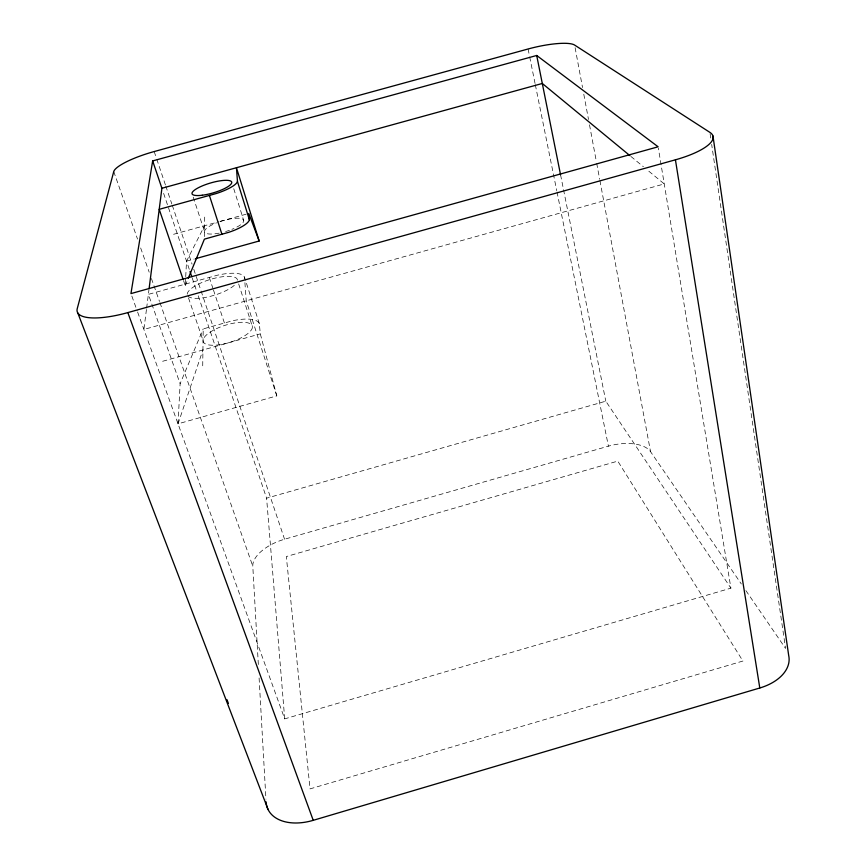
<?xml version="1.0" encoding="UTF-8"?>
<svg xmlns="http://www.w3.org/2000/svg" width="866" height="866" viewBox="0 0 866 866"><rect width="100%" height="100%" fill="white"/><g stroke="black" fill="none" stroke-linecap="round" stroke-linejoin="round"><path stroke-width="0.65" stroke-dasharray="4.33 3.25" d="M202.72 365.798L203.207 328.896L232.521 320.777A33.233 11.431 -17.6 0 1 259.335 323.613L260.309 333.865L276.784 395.892L178.028 423.831L180.128 383.692L203.207 328.896M204.441 236.58L204.701 216.792M183.516 280.562L185.259 285.65L185.66 277.921M185.725 276.633L186.536 261.186L204.582 225.712M146.451 309.465L143.908 329.448L664.244 183.917L647.573 170.18M146.625 308.134L148.995 289.493M178.028 423.831L202.925 349.972M185.259 285.65L187.77 279.534M137.651 312.139L284.708 718.867L730.904 588.155L658.344 148.118M258.339 664.503L252.796 566.202A35.051 17.439 -19.5 0 1 284.557 539.237L608.419 446.163A34.629 17.114 -10.6 0 1 650.55 451.673L741.328 583.965M284.708 718.867L266.598 498.188L605.799 401.185L730.904 588.155M162.656 361.284L260.309 333.865M186.536 261.186L194.32 259.021M259.335 323.613L244.504 277.163A33.785 10.511 -17.3 0 0 217.539 275.171L148.378 294.364L180.128 383.692M173.59 234.296L218.784 221.772M220.072 221.415L248.78 213.469M630.892 156.443L643.406 166.748M745.907 590.634L785.57 648.439L711.668 144.416M131.838 296.075L137.196 310.905M113.749 171.598L137.521 239.07M140.66 247.979L149.179 272.162M151.431 278.527L159.496 301.433M159.95 302.71L252.796 566.202M188.507 297.947L203.055 340.533M163.631 193.378L189.589 270.224M192.187 277.91L196.506 290.716M198.238 295.836L266.598 498.188M154.191 151.55L156.345 157.948M156.778 159.225L165.384 184.815M165.807 186.093L171.836 204.008M172.269 205.285L192.057 264.141M193.778 269.261L200.663 289.731M201.085 291.008L284.557 539.237M209.269 277.38L213.047 288.768M213.469 290.034L224.391 322.953M193.237 197.145L204.506 231.482M276.784 395.892L246.247 300.827L244.504 277.163M238.659 283.94L252.428 326.688A25.753 8.855 -17.6 0 1 216.045 345.133A25.753 8.855 -17.6 0 1 214.768 329.491A25.753 8.855 -17.6 0 1 252.428 326.688M233.766 188.734L243.747 220.603M528.087 48.994L529.429 55.608M529.7 56.94L535.047 83.417M535.318 84.738L556.741 190.65M557.011 191.971L608.419 446.163M560.562 174.813L605.799 401.185M575.111 47.727L582.547 87.585M583.792 94.232L588.512 119.476M589.497 124.791L596.447 161.996M596.696 163.328L599.673 179.273M599.922 180.604L650.55 451.673M710.098 133.721L710.878 139.069M259.096 677.981L265.938 799.177M234.307 285.325A26.186 8.14 -17.3 0 1 209.085 296.648A26.186 8.14 -17.3 0 1 187.976 296.183M187.218 294.18A26.186 8.14 -17.3 0 1 212.3 278.852A26.186 8.14 -17.3 0 1 237.446 280.173M220.17 221.501A20.405 5.607 -16.6 0 1 242.837 219.239A20.405 5.607 -16.6 0 1 231.926 229.338M229.479 230.269A20.405 5.607 -16.6 0 1 225.625 231.525M219.185 233.127A20.405 5.607 -16.6 0 1 204.56 231.904A20.405 5.607 -16.6 0 1 216.543 222.833M742.92 661.039L310.028 788.894L286.321 556.546L617.772 461.113L742.92 661.039"/><path stroke-width="1.3" d="M149.169 288.161L161.899 188.268L152.665 160.914L536.704 55.478L658.128 146.798L130.939 293.596L152.665 160.914M188.279 278.3L204.408 239.135L228.646 232.348A26.337 7.231 -16.6 0 0 249.386 219.769L248.78 213.469L259.172 240.997L195.608 258.663M266.089 801.873A46.374 29.736 -24.3 0 0 313.232 820.329L759.796 687.994A45.866 28.87 -5 0 0 788.71 655.584L712.967 136.005M183.083 279.285L159.214 209.334L216.24 193.54A26.694 6.603 -16.4 0 0 237.457 181.449L236.45 167.723L259.172 240.997M127.832 312.594L675.426 159.809A55.489 16.075 -11.3 0 0 709.904 132.379L574.613 45.064A39.977 8.638 -13.1 0 0 528.087 48.994L154.191 151.55A40.529 8.822 -16.7 0 0 113.749 171.598L77.269 308.545A56.268 16.66 -18.2 0 0 127.832 312.594L313.232 820.329M161.899 188.268L542.3 83.472L629.853 155.588M226.968 699.674L228.418 703.452M77.799 312.962L268.059 809.483M190.022 271.502L191.754 276.633M209.42 195.489L221.923 234.275M237.457 181.449L249.386 219.769M536.704 55.478L560.562 174.813M675.426 159.809L759.796 687.994M202.2 195.24A20.687 5.12 -16.4 0 0 231.763 182.358A20.687 5.12 -16.4 0 0 201.67 186.168A20.687 5.12 -16.4 0 0 202.2 195.24"/></g></svg>
